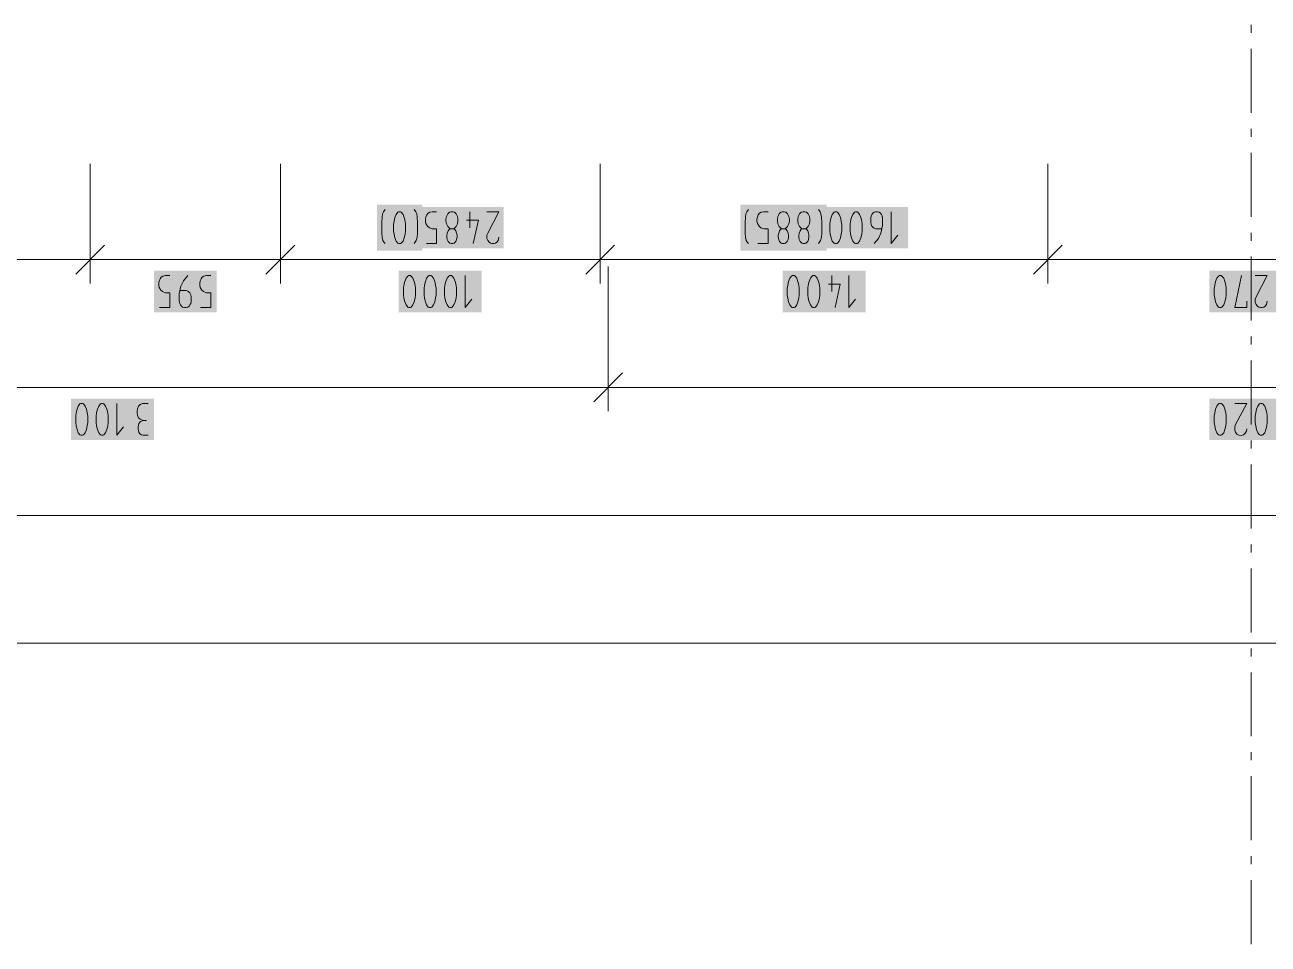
# Model space of a CAD drawing. Header units: millimetres. Extents: x 0 to 594, y 0 to 420.
# Drawn here: x 178.08 to 217.92, y 100.14 to 129.61 of the extents above; entities that cross this region are included whole.
import ezdxf

# ---------------------------------------------------------------- set-up
doc = ezdxf.new("R2010")
doc.units = ezdxf.units.MM
doc.header["$LTSCALE"] = 8
doc.layers.add('PDF_Koty delkove', color=7, linetype='Continuous')
doc.layers.add('PDF_Osy hlavni', color=7, linetype='Continuous')

msp = doc.modelspace()

# ---------------------------------------------------------------- linework, layer by layer
at = {"layer": 'PDF_Koty delkove', "lineweight": 18}
for points in [[(180.169, 122.081), (180.169, 123.602), (180.169, 123.655), (180.169, 123.747), (180.169, 123.799), (180.169, 125.156)], [(186.268, 123.57), (186.268, 123.621), (186.268, 123.712), (186.268, 123.764), (186.268, 125.156)], [(196.518, 122.081), (196.518, 123.515), (196.518, 123.566), (196.518, 123.654), (196.518, 123.704), (196.518, 123.754), (196.518, 123.806), (196.518, 125.156)], [(210.868, 122.081), (210.868, 123.439), (210.868, 123.487), (210.868, 123.572), (210.868, 123.619), (210.868, 123.668), (210.868, 123.717), (210.868, 123.745), (210.868, 123.796), (210.868, 125.156)], [(186.268, 122.081), (186.268, 123.57)], [(189.625, 122.594), (189.597, 122.628), (189.556, 122.696), (189.529, 122.798), (189.515, 122.935), (189.515, 123.277), (189.529, 123.448), (189.542, 123.55), (189.57, 123.619), (189.625, 123.687)], [(189.912, 122.901), (189.939, 122.782), (189.98, 122.679), (190.034, 122.61), (190.062, 122.594), (190.116, 122.594), (190.144, 122.61), (190.198, 122.679), (190.239, 122.782), (190.267, 122.901), (190.281, 123.003), (190.281, 123.208), (190.267, 123.31), (190.239, 123.43), (190.198, 123.533), (190.144, 123.602), (190.116, 123.619), (190.062, 123.619), (190.034, 123.602), (189.98, 123.533), (189.939, 123.43), (189.912, 123.31), (189.898, 123.208)], [(190.554, 123.687), (190.609, 123.619), (190.636, 123.55), (190.65, 123.448), (190.664, 123.277), (190.664, 122.935), (190.65, 122.798), (190.622, 122.696), (190.581, 122.628), (190.554, 122.594)], [(190.947, 122.594), (191.275, 122.594), (191.275, 123.072), (191.138, 123.072), (191.043, 123.106), (190.988, 123.158), (190.933, 123.243), (190.92, 123.31), (190.92, 123.379), (190.933, 123.448), (190.961, 123.515), (191.002, 123.567), (191.056, 123.602), (191.138, 123.619), (191.275, 123.619)], [(191.849, 123.602), (191.794, 123.619), (191.74, 123.619), (191.685, 123.602), (191.63, 123.55), (191.59, 123.464), (191.576, 123.379)], [(191.576, 123.379), (191.576, 123.31), (191.59, 123.225), (191.63, 123.14), (191.685, 123.089), (191.712, 123.072), (191.822, 123.072), (191.849, 123.089), (191.904, 123.14), (191.945, 123.225), (191.958, 123.31), (191.958, 123.379), (191.945, 123.464), (191.904, 123.55), (191.849, 123.602)], [(192.341, 123.619), (192.341, 123.106)], [(192.888, 123.619), (193.27, 123.619), (192.915, 122.935), (192.888, 122.867), (192.888, 122.764), (192.915, 122.696), (192.956, 122.645), (192.997, 122.61), (193.052, 122.594), (193.106, 122.594), (193.161, 122.61), (193.202, 122.645), (193.243, 122.696), (193.27, 122.798)], [(201.269, 122.594), (201.241, 122.628), (201.2, 122.696), (201.173, 122.798), (201.159, 122.935), (201.159, 123.277), (201.173, 123.448), (201.186, 123.55), (201.214, 123.619), (201.269, 123.687)], [(201.569, 122.594), (201.897, 122.594), (201.897, 123.072), (201.76, 123.072), (201.665, 123.106), (201.61, 123.158), (201.556, 123.243), (201.542, 123.31), (201.542, 123.379), (201.556, 123.448), (201.583, 123.515), (201.624, 123.567), (201.678, 123.602), (201.76, 123.619), (201.897, 123.619)], [(202.198, 123.379), (202.198, 123.31), (202.212, 123.225), (202.252, 123.14), (202.307, 123.089), (202.334, 123.072), (202.444, 123.072), (202.471, 123.089), (202.526, 123.14), (202.567, 123.225), (202.581, 123.31), (202.581, 123.379), (202.567, 123.464), (202.526, 123.55), (202.471, 123.602), (202.416, 123.619), (202.362, 123.619)], [(202.362, 123.619), (202.307, 123.602), (202.252, 123.55), (202.212, 123.464), (202.198, 123.379)], [(203.1, 123.072), (203.127, 123.054), (203.168, 123.003), (203.195, 122.935), (203.209, 122.867), (203.209, 122.798), (203.195, 122.73), (203.168, 122.662), (203.113, 122.61), (203.072, 122.594), (203.018, 122.594), (202.977, 122.61), (202.922, 122.662), (202.895, 122.73), (202.881, 122.798), (202.881, 122.867), (202.895, 122.935), (202.922, 123.003), (202.963, 123.054), (202.99, 123.072), (203.1, 123.072), (203.127, 123.089), (203.182, 123.14), (203.223, 123.225), (203.237, 123.31), (203.237, 123.379), (203.223, 123.464), (203.182, 123.55), (203.127, 123.602), (203.072, 123.619), (203.018, 123.619), (202.963, 123.602), (202.908, 123.55), (202.868, 123.464), (202.854, 123.379)], [(203.51, 123.687), (203.565, 123.619), (203.592, 123.55), (203.606, 123.448), (203.619, 123.277), (203.619, 122.935), (203.606, 122.798), (203.578, 122.696), (203.537, 122.628), (203.51, 122.594)], [(204.914, 123.003), (204.914, 123.208), (204.9, 123.31), (204.873, 123.43), (204.832, 123.533), (204.777, 123.602), (204.75, 123.619), (204.695, 123.619), (204.668, 123.602), (204.613, 123.533), (204.572, 123.43), (204.545, 123.31), (204.531, 123.208)], [(205.542, 123.072), (205.351, 123.072), (205.296, 123.089), (205.255, 123.123), (205.228, 123.158), (205.201, 123.208), (205.187, 123.277), (205.187, 123.413), (205.201, 123.482), (205.228, 123.533), (205.255, 123.567), (205.296, 123.602), (205.351, 123.619), (205.406, 123.619), (205.461, 123.602), (205.501, 123.567), (205.529, 123.533), (205.556, 123.482), (205.57, 123.413), (205.57, 123.174), (205.515, 122.935), (205.433, 122.764), (205.296, 122.594)], [(205.843, 123.619), (205.843, 122.594), (206.062, 122.867)], [(189.898, 123.208), (189.898, 123.003), (189.912, 122.901)], [(192.232, 123.345), (192.614, 123.345), (192.45, 122.594)], [(202.854, 123.379), (202.854, 123.31), (202.868, 123.225), (202.908, 123.14), (202.963, 123.089), (202.99, 123.072)], [(204.531, 123.208), (204.531, 123.003), (204.545, 122.901), (204.572, 122.782), (204.613, 122.679), (204.668, 122.61), (204.695, 122.594), (204.75, 122.594), (204.777, 122.61), (204.832, 122.679), (204.873, 122.782), (204.9, 122.901), (204.914, 123.003)], [(180.169, 122.85), (180.169, 122.081), (180.169, 121.313)], [(186.268, 122.85), (186.268, 122.081), (186.268, 121.313)], [(191.822, 123.072), (191.849, 123.054), (191.89, 123.003), (191.917, 122.935), (191.931, 122.867), (191.931, 122.798), (191.917, 122.73), (191.89, 122.662), (191.835, 122.61), (191.794, 122.594), (191.74, 122.594), (191.699, 122.61), (191.644, 122.662), (191.617, 122.73), (191.603, 122.798), (191.603, 122.867), (191.617, 122.935), (191.644, 123.003), (191.685, 123.054), (191.712, 123.072)], [(196.518, 122.85), (196.518, 122.081), (196.518, 121.313)], [(202.444, 123.072), (202.471, 123.054), (202.512, 123.003), (202.539, 122.935), (202.553, 122.867), (202.553, 122.798), (202.539, 122.73), (202.512, 122.662), (202.457, 122.61), (202.416, 122.594), (202.362, 122.594), (202.321, 122.61), (202.266, 122.662), (202.239, 122.73), (202.225, 122.798), (202.225, 122.867), (202.239, 122.935), (202.266, 123.003), (202.307, 123.054), (202.334, 123.072)], [(210.868, 122.85), (210.868, 122.081), (210.868, 121.313)], [(180.631, 122.543), (179.708, 121.62)], [(186.729, 122.543), (185.807, 121.62)], [(196.979, 122.543), (196.057, 121.62)], [(211.329, 122.543), (210.407, 121.62)], [(223.885, 122.081), (210.868, 122.081), (196.518, 122.081), (186.268, 122.081), (180.169, 122.081), (165.819, 122.081), (151.728, 122.081), (138.865, 122.081), (115.627, 122.081), (110.137, 122.081), (76.543, 122.081), (61.629, 122.081)], [(182.397, 120.544), (182.725, 120.544), (182.725, 121.022), (182.588, 121.022), (182.493, 121.056), (182.438, 121.108), (182.384, 121.193), (182.37, 121.26), (182.37, 121.329), (182.384, 121.398), (182.411, 121.465), (182.452, 121.517), (182.506, 121.552), (182.588, 121.569), (182.725, 121.569)], [(183.3, 121.569), (183.163, 121.398), (183.081, 121.227), (183.027, 120.988), (183.027, 120.748), (183.041, 120.68)], [(183.711, 120.544), (184.039, 120.544), (184.039, 121.022), (183.902, 121.022), (183.807, 121.056), (183.752, 121.108), (183.698, 121.193), (183.684, 121.26), (183.684, 121.329), (183.698, 121.398), (183.725, 121.465), (183.766, 121.517), (183.82, 121.552), (183.902, 121.569), (184.039, 121.569)], [(190.298, 120.629), (190.352, 120.56), (190.38, 120.544), (190.434, 120.544), (190.462, 120.56), (190.516, 120.629), (190.557, 120.732), (190.585, 120.851), (190.599, 120.953), (190.599, 121.158), (190.585, 121.26), (190.557, 121.38), (190.516, 121.483), (190.462, 121.552), (190.434, 121.569), (190.38, 121.569), (190.352, 121.552), (190.298, 121.483), (190.257, 121.38), (190.23, 121.26), (190.216, 121.158)], [(191.544, 120.851), (191.571, 120.732), (191.612, 120.629), (191.666, 120.56), (191.694, 120.544), (191.748, 120.544), (191.776, 120.56), (191.83, 120.629), (191.871, 120.732), (191.899, 120.851), (191.913, 120.953), (191.913, 121.158), (191.899, 121.26), (191.871, 121.38), (191.83, 121.483), (191.776, 121.552), (191.748, 121.569), (191.694, 121.569), (191.666, 121.552), (191.612, 121.483), (191.571, 121.38), (191.544, 121.26), (191.53, 121.158)], [(192.187, 121.569), (192.187, 120.544), (192.405, 120.817)], [(196.774, 117.988), (196.774, 121.867)], [(202.857, 120.732), (202.885, 120.851), (202.899, 120.953), (202.899, 121.158), (202.885, 121.26), (202.857, 121.38), (202.816, 121.483), (202.762, 121.552), (202.734, 121.569), (202.68, 121.569), (202.652, 121.552), (202.598, 121.483), (202.557, 121.38), (202.529, 121.26), (202.515, 121.158)], [(203.939, 121.569), (203.939, 121.056)], [(204.487, 121.569), (204.487, 120.544), (204.705, 120.817)], [(216.582, 121.158), (216.569, 121.26), (216.541, 121.38), (216.5, 121.483), (216.445, 121.552), (216.417, 121.569), (216.363, 121.569), (216.335, 121.552), (216.281, 121.483), (216.24, 121.38), (216.213, 121.26), (216.199, 121.158)], [(217.239, 120.748), (217.239, 120.544), (216.856, 120.544), (217.074, 121.569)], [(217.513, 121.569), (217.897, 121.569), (217.54, 120.885), (217.513, 120.817), (217.513, 120.714), (217.54, 120.646), (217.581, 120.595), (217.622, 120.56), (217.677, 120.544), (217.731, 120.544), (217.787, 120.56), (217.828, 120.595), (217.869, 120.646), (217.897, 120.748)], [(190.216, 121.158), (190.216, 120.953), (190.23, 120.851), (190.257, 120.732), (190.298, 120.629)], [(191.53, 121.158), (191.53, 120.953), (191.544, 120.851)], [(202.515, 121.158), (202.515, 120.953), (202.529, 120.851), (202.557, 120.732), (202.598, 120.629), (202.652, 120.56), (202.68, 120.544), (202.734, 120.544), (202.762, 120.56), (202.816, 120.629), (202.857, 120.732)], [(203.83, 121.295), (204.213, 121.295), (204.048, 120.544)], [(216.199, 121.158), (216.199, 120.953), (216.213, 120.851), (216.24, 120.732), (216.281, 120.629), (216.335, 120.56), (216.363, 120.544), (216.417, 120.544), (216.445, 120.56), (216.5, 120.629), (216.541, 120.732), (216.569, 120.851), (216.582, 120.953), (216.582, 121.158)], [(183.041, 120.68), (183.068, 120.629), (183.095, 120.595), (183.136, 120.56), (183.191, 120.544), (183.245, 120.544), (183.3, 120.56), (183.341, 120.595), (183.368, 120.629), (183.396, 120.68), (183.41, 120.748), (183.41, 120.885), (183.396, 120.953), (183.368, 121.022), (183.3, 121.073), (183.245, 121.09), (183.054, 121.09)], [(196.774, 118.757), (196.774, 117.988), (196.774, 117.219)], [(197.235, 118.449), (196.313, 117.527)], [(545.22, 117.988), (514.656, 117.988), (482.49, 117.988), (433.906, 117.988), (398.902, 117.988), (367.127, 117.988), (325.923, 117.988), (294.148, 117.988), (269.753, 117.988), (237.979, 117.988), (196.774, 117.988), (165, 117.988), (136.043, 117.988), (115.627, 117.988), (110.137, 117.988), (76.543, 117.988), (61.629, 117.988)], [(179.709, 117.064), (179.709, 116.859), (179.723, 116.758), (179.75, 116.638), (179.792, 116.535), (179.846, 116.467), (179.874, 116.45), (179.928, 116.45), (179.956, 116.467), (180.01, 116.535), (180.051, 116.638), (180.079, 116.758), (180.093, 116.859), (180.093, 117.064), (180.079, 117.167), (180.051, 117.287), (180.01, 117.389), (179.956, 117.458), (179.928, 117.475), (179.874, 117.475), (179.846, 117.458), (179.792, 117.389)], [(179.792, 117.389), (179.75, 117.287), (179.723, 117.167), (179.709, 117.064)], [(181.023, 117.475), (181.023, 116.45), (181.242, 116.723)], [(182.036, 117.475), (181.845, 117.475), (181.777, 117.44), (181.722, 117.389), (181.694, 117.304), (181.681, 117.235), (181.681, 117.167), (181.694, 117.082)], [(181.694, 117.082), (181.722, 117.014), (181.777, 116.963), (181.872, 116.928)], [(182.036, 116.45), (181.872, 116.45), (181.817, 116.467), (181.763, 116.502), (181.735, 116.553), (181.708, 116.654), (181.708, 116.723), (181.735, 116.825), (181.79, 116.894), (181.872, 116.928), (181.981, 116.928)], [(545.22, 113.882), (331.881, 113.882), (115.627, 113.882), (110.137, 113.882), (76.543, 113.882), (61.629, 113.882)], [(545.22, 109.782), (304.936, 109.782), (61.629, 109.782)]]:
    msp.add_lwpolyline(points, dxfattribs=at)
for points in [[(203.875, 123.208), (203.875, 123.003), (203.889, 122.901), (203.916, 122.782), (203.957, 122.679), (204.012, 122.61), (204.039, 122.594), (204.094, 122.594), (204.121, 122.61), (204.176, 122.679), (204.217, 122.782), (204.244, 122.901), (204.258, 123.003), (204.258, 123.208), (204.244, 123.31), (204.217, 123.43), (204.176, 123.533), (204.121, 123.602), (204.094, 123.619), (204.039, 123.619), (204.012, 123.602), (203.957, 123.533), (203.916, 123.43), (203.889, 123.31)], [(190.873, 121.158), (190.873, 120.953), (190.887, 120.851), (190.914, 120.732), (190.955, 120.629), (191.009, 120.56), (191.037, 120.544), (191.091, 120.544), (191.119, 120.56), (191.173, 120.629), (191.214, 120.732), (191.242, 120.851), (191.256, 120.953), (191.256, 121.158), (191.242, 121.26), (191.214, 121.38), (191.173, 121.483), (191.119, 121.552), (191.091, 121.569), (191.037, 121.569), (191.009, 121.552), (190.955, 121.483), (190.914, 121.38), (190.887, 121.26)], [(203.172, 121.158), (203.172, 120.953), (203.186, 120.851), (203.214, 120.732), (203.255, 120.629), (203.309, 120.56), (203.337, 120.544), (203.391, 120.544), (203.419, 120.56), (203.473, 120.629), (203.514, 120.732), (203.542, 120.851), (203.556, 120.953), (203.556, 121.158), (203.542, 121.26), (203.514, 121.38), (203.473, 121.483), (203.419, 121.552), (203.391, 121.569), (203.337, 121.569), (203.309, 121.552), (203.255, 121.483), (203.214, 121.38), (203.186, 121.26)], [(180.366, 117.064), (180.366, 116.859), (180.38, 116.758), (180.408, 116.638), (180.449, 116.535), (180.503, 116.467), (180.531, 116.45), (180.585, 116.45), (180.613, 116.467), (180.667, 116.535), (180.708, 116.638), (180.736, 116.758), (180.75, 116.859), (180.75, 117.064), (180.736, 117.167), (180.708, 117.287), (180.667, 117.389), (180.613, 117.458), (180.585, 117.475), (180.531, 117.475), (180.503, 117.458), (180.449, 117.389), (180.408, 117.287), (180.38, 117.167)], [(216.199, 117.064), (216.199, 116.859), (216.213, 116.758), (216.24, 116.638), (216.281, 116.535), (216.335, 116.467), (216.363, 116.45), (216.417, 116.45), (216.445, 116.467), (216.5, 116.535), (216.541, 116.638), (216.569, 116.758), (216.582, 116.859), (216.582, 117.064), (216.569, 117.167), (216.541, 117.287), (216.5, 117.389), (216.445, 117.458), (216.417, 117.475), (216.363, 117.475), (216.335, 117.458), (216.281, 117.389), (216.24, 117.287), (216.213, 117.167)], [(217.513, 117.064), (217.513, 116.859), (217.527, 116.758), (217.554, 116.638), (217.595, 116.535), (217.649, 116.467), (217.677, 116.45), (217.731, 116.45), (217.759, 116.467), (217.814, 116.535), (217.855, 116.638), (217.883, 116.758), (217.897, 116.859), (217.897, 117.064), (217.883, 117.167), (217.855, 117.287), (217.814, 117.389), (217.759, 117.458), (217.731, 117.475), (217.677, 117.475), (217.649, 117.458), (217.595, 117.389), (217.554, 117.287), (217.527, 117.167)]]:
    msp.add_lwpolyline(points, close=True, dxfattribs=at)
msp.add_lwpolyline([(216.856, 117.475), (217.239, 117.475), (216.883, 116.792), (216.856, 116.723), (216.856, 116.62, 0.981648), (217.239, 116.654)], format="xyb", dxfattribs=at)
at = {"layer": 'PDF_Koty delkove', "color": 7, "lineweight": 18, "true_color": 0xffffff, "transparency": 33554559}
for points in [[(190.817, 123.841), (189.362, 123.841), (190.817, 122.372), (189.362, 122.372)], [(193.424, 123.773), (190.766, 123.773), (193.424, 122.44), (190.766, 122.44)], [(203.773, 123.841), (201.006, 123.841), (203.773, 122.372), (201.006, 122.372)], [(206.38, 123.773), (203.722, 123.773), (206.38, 122.44), (203.722, 122.44)], [(184.221, 121.723), (182.216, 121.723), (184.221, 120.39), (182.216, 120.39)], [(192.724, 121.723), (190.062, 121.723), (192.724, 120.39), (190.062, 120.39)], [(205.024, 121.723), (202.362, 121.723), (205.024, 120.39), (202.362, 120.39)], [(218.707, 121.723), (216.045, 121.723), (218.707, 120.39), (216.045, 120.39)], [(182.218, 117.629), (179.556, 117.629), (182.218, 116.297), (179.556, 116.297)], [(218.707, 117.629), (216.045, 117.629), (218.707, 116.297), (216.045, 116.297)]]:
    msp.add_solid(points, dxfattribs=at)
at = {"layer": 'PDF_Osy hlavni', "lineweight": 18}
for points in [[(217.376, 129.351), (217.376, 129.608)], [(217.376, 126.789), (217.376, 128.839)], [(217.376, 126.02), (217.376, 126.277)], [(217.376, 123.458), (217.376, 125.508)], [(217.376, 122.689), (217.376, 122.945)], [(217.376, 120.127), (217.376, 122.177)], [(217.376, 119.358), (217.376, 119.614)], [(217.376, 116.795), (217.376, 118.845)], [(217.376, 116.027), (217.376, 116.283)], [(217.376, 113.464), (217.376, 115.514)], [(217.376, 112.695), (217.376, 112.952)], [(217.376, 110.133), (217.376, 112.183)], [(217.376, 109.364), (217.376, 109.62)], [(217.376, 106.802), (217.376, 108.852)], [(217.376, 106.033), (217.376, 106.289)], [(217.376, 103.47), (217.376, 105.52)], [(217.376, 102.702), (217.376, 102.958)], [(217.376, 100.139), (217.376, 102.189)]]:
    msp.add_lwpolyline(points, dxfattribs=at)

doc.saveas('drawing.dxf')
